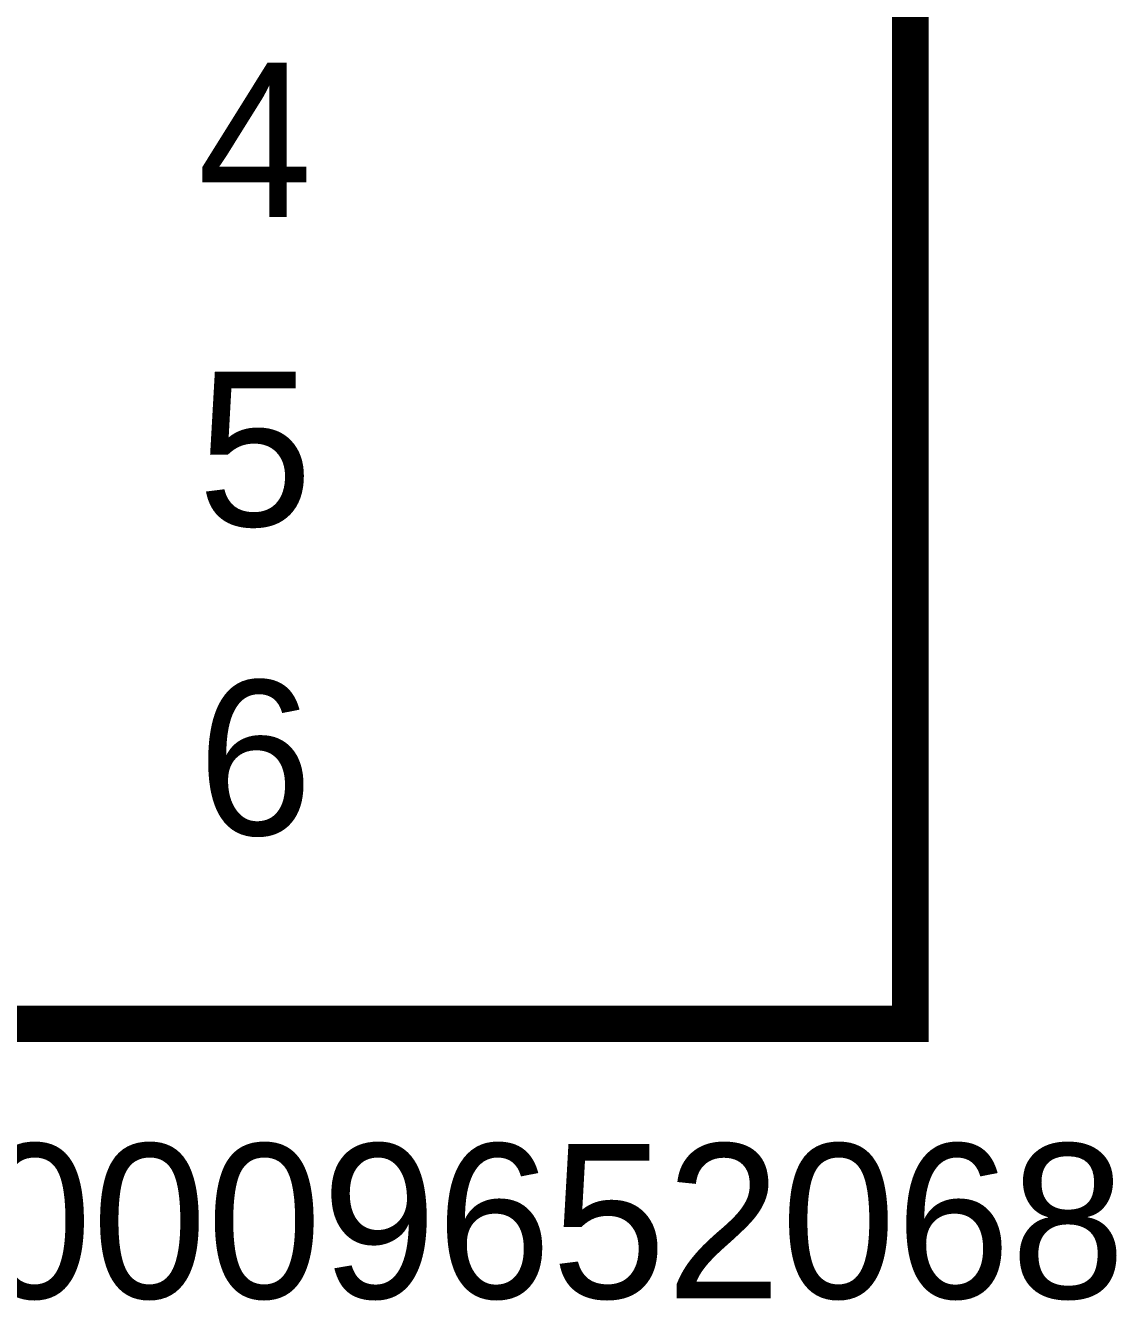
# Model space of a CAD drawing. Header units: inches. Extents: x 0 to 11, y 0 to 8.5.
# Drawn here: x 7.0131 to 7.3667, y 4.5102 to 4.9233 of the extents above; entities that cross this region are included whole.
import ezdxf

# ---------------------------------------------------------------- set-up
doc = ezdxf.new("R2010")
doc.units = ezdxf.units.IN
doc.header["$MEASUREMENT"] = 0
doc.layers.add('Sheet', color=255, linetype='Continuous')

msp = doc.modelspace()

# ---------------------------------------------------------------- linework, layer by layer
at = {"layer": 'Sheet'}
for points, const_width in [([(7.00008, 5.29999), (7.29983, 5.29999), (7.29983, 4.59985), (7.00008, 4.59985), (7.00008, 5.29999)], 0.0118), ([(7.00008, 5.29999), (7.00008, 4.59985), (7.29983, 4.59985), (7.29983, 5.29999), (7.00008, 5.29999), (7.00008, 5.29999)], 0.0039)]:
    msp.add_lwpolyline(points, close=True, dxfattribs=dict(at, const_width=const_width))

# ---------------------------------------------------------------- texts
for s, height, p in [('4', 0.05004, (7.06888, 4.86123)), ('5', 0.05004, (7.06888, 4.76114)), ('6', 0.05004, (7.06888, 4.66106)), ('0009652068', 0.050042, (6.9974, 4.51093))]:
    msp.add_text(s, height=height, dxfattribs=at).set_placement(p)

doc.saveas('drawing.dxf')
